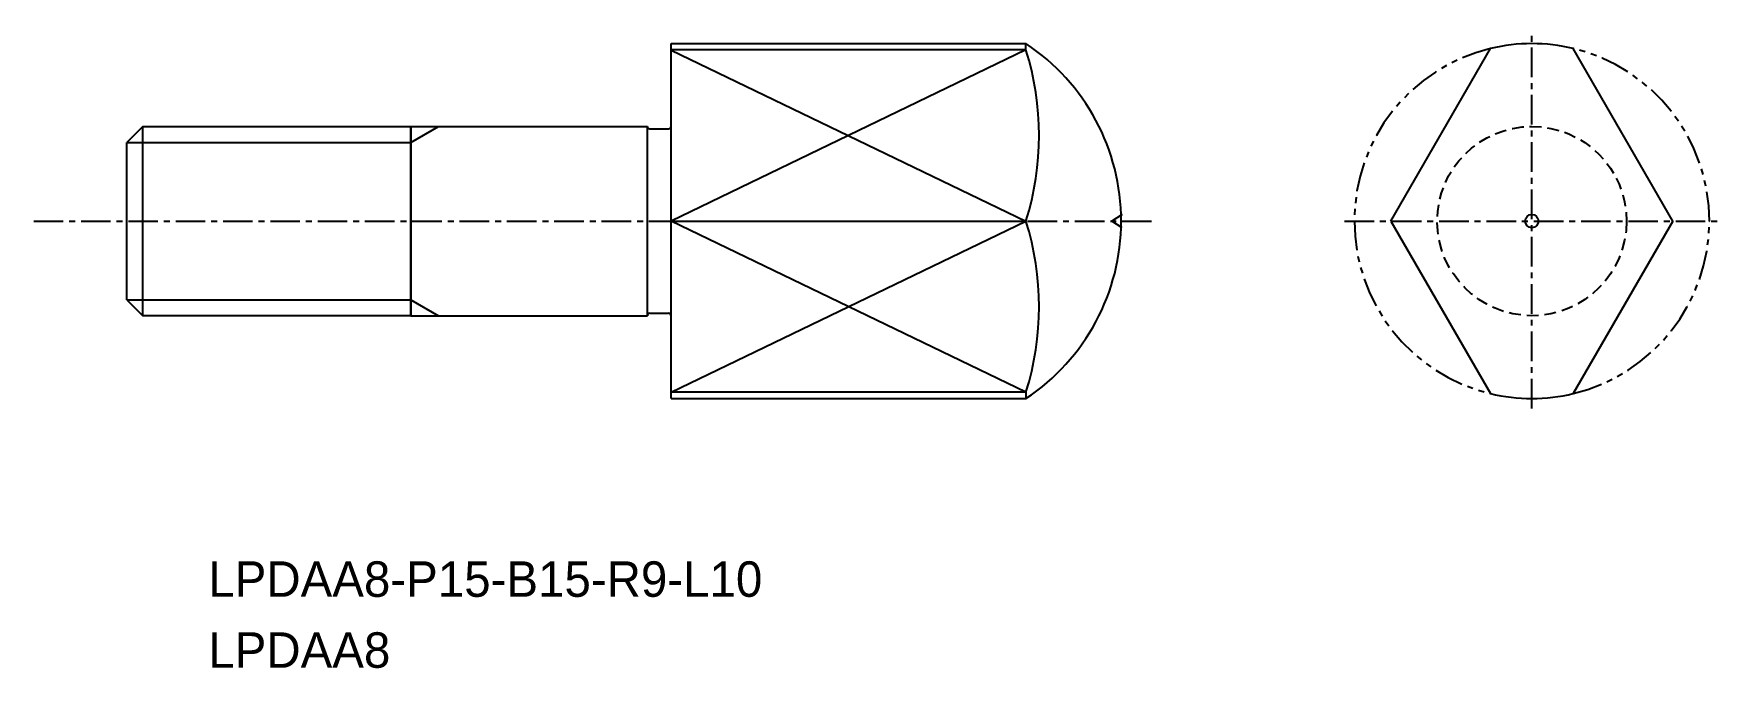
# Model space of a CAD drawing. Extents: x -2034.3 to -1963.1, y -653.1 to -626.3.
import ezdxf

# ---------------------------------------------------------------- set-up
doc = ezdxf.new("R2010")
doc.units = 0
for name, pattern in [('CENTER', [2, 1.25, -0.25, 0.25, -0.25]), ('DASHED', [0.75, 0.5, -0.25]), ('PHANTOM', [2.5, 1.25, -0.25, 0.25, -0.25, 0.25, -0.25])]:
    doc.linetypes.add(name, pattern=pattern)
doc.layers.get('0').update_dxf_attribs({"linetype": 'CONTINUOUS'})
doc.layers.add('CENTER', color=1, linetype='CENTER')

msp = doc.modelspace()

# ---------------------------------------------------------------- linework, layer by layer
for p, q in [((-2007.357, -641.678), (-2007.357, -626.678)), ((-2007.357, -626.678), (-1992.357, -626.678)), ((-1992.357, -626.941), (-1992.357, -626.678)), ((-1992.357, -626.941), (-2007.357, -626.941)), ((-2018.357, -630.178), (-2008.357, -630.178)), ((-2018.357, -638.178), (-2018.357, -630.178)), ((-2008.357, -638.178), (-2008.357, -630.178)), ((-2008.357, -638.178), (-2008.357, -630.178)), ((-2008.257, -630.278), (-2007.457, -630.278)), ((-2007.357, -630.178), (-2007.357, -630.178)), ((-2018.357, -638.178), (-2008.357, -638.178)), ((-2008.257, -638.078), (-2007.457, -638.078)), ((-2007.357, -638.178), (-2007.357, -638.178)), ((-1992.357, -641.416), (-2007.357, -641.416)), ((-2007.357, -641.678), (-1992.357, -641.678)), ((-1992.357, -641.416), (-1992.357, -641.678))]:
    msp.add_line(p, q)
at = {"color": 3, "linetype": 'CONTINUOUS'}
for p, q in [((-1992.357, -626.941), (-2007.357, -634.178)), ((-2007.357, -626.952), (-1992.357, -634.178)), ((-2018.357, -630.855), (-2017.185, -630.178)), ((-2030.357, -630.855), (-2018.357, -630.855)), ((-1992.357, -641.416), (-2007.357, -634.178)), ((-2007.357, -641.405), (-1992.357, -634.178)), ((-2030.357, -637.502), (-2018.357, -637.502)), ((-2018.357, -637.502), (-2017.185, -638.178))]:
    msp.add_line(p, q, dxfattribs=at)
at = {"color": 7, "linetype": 'CONTINUOUS'}
for p, q in [((-1976.937, -634.178), (-1972.727, -626.886)), ((-1965.016, -634.178), (-1969.227, -626.886)), ((-2029.68, -630.178), (-2030.357, -630.855)), ((-2029.68, -630.178), (-2018.357, -630.178)), ((-2029.68, -638.178), (-2029.68, -630.178)), ((-2018.357, -630.178), (-2018.357, -638.178)), ((-2030.357, -637.502), (-2030.357, -630.855)), ((-2007.357, -634.178), (-1992.357, -634.178)), ((-1976.937, -634.178), (-1972.727, -641.471)), ((-1965.016, -634.178), (-1969.227, -641.471)), ((-2030.357, -637.502), (-2029.68, -638.178)), ((-2018.357, -638.178), (-2029.68, -638.178))]:
    msp.add_line(p, q, dxfattribs=at)
at = {"color": 3}
for p in [(-1988.293, -633.898), (-1988.293, -634.459)]:
    msp.add_line(p, (-1988.726, -634.178), dxfattribs=at)
at = {"color": 3, "linetype": 'DASHED'}
msp.add_circle((-1970.977, -634.178), 4, dxfattribs=at)
msp.add_circle((-1970.977, -634.178), 0.281)
for centre, radius, start, end in [((-1997.332, -634.178), 9, 303.55731, 56.44269), ((-1970.977, -634.178), 7.5, 76.5066, 103.4934), ((-2008.257, -630.178), 0.1, 180, 270), ((-2007.457, -630.178), 0.1, 270, 0), ((-2008.257, -638.178), 0.1, 90, 180), ((-2007.457, -638.178), 0.1, 0, 90), ((-1970.977, -634.178), 7.5, 256.5066, 283.4934)]:
    msp.add_arc(centre, radius, start, end)
at = {"color": 7, "linetype": 'CONTINUOUS'}
for centre, start, end in [((-2003.857, -630.56), 342.53237, 17.46763), ((-2003.857, -637.797), 342.53236, 17.46762)]:
    msp.add_arc(centre, 12.056, start, end, dxfattribs=at)
at = {"color": 3, "linetype": 'PHANTOM'}
for start, end in [(103.4934, 256.5066), (283.4934, 76.5066)]:
    msp.add_arc((-1970.977, -634.178), 7.5, start, end, dxfattribs=at)
at = {"layer": 'CENTER', "color": 1, "linetype": 'CENTER'}
for p, q in [((-1970.977, -642.098), (-1970.977, -626.258)), ((-2034.289, -634.178), (-1987.049, -634.178)), ((-1978.897, -634.178), (-1963.057, -634.178))]:
    msp.add_line(p, q, dxfattribs=at)

# ---------------------------------------------------------------- texts
for s, p in [('LPDAA8-P15-B15-R9-L10 ', (-2026.911, -650.061)), ('LPDAA8', (-2026.911, -653.061))]:
    msp.add_text(s, height=1.5).set_placement(p)

doc.saveas('drawing.dxf')
